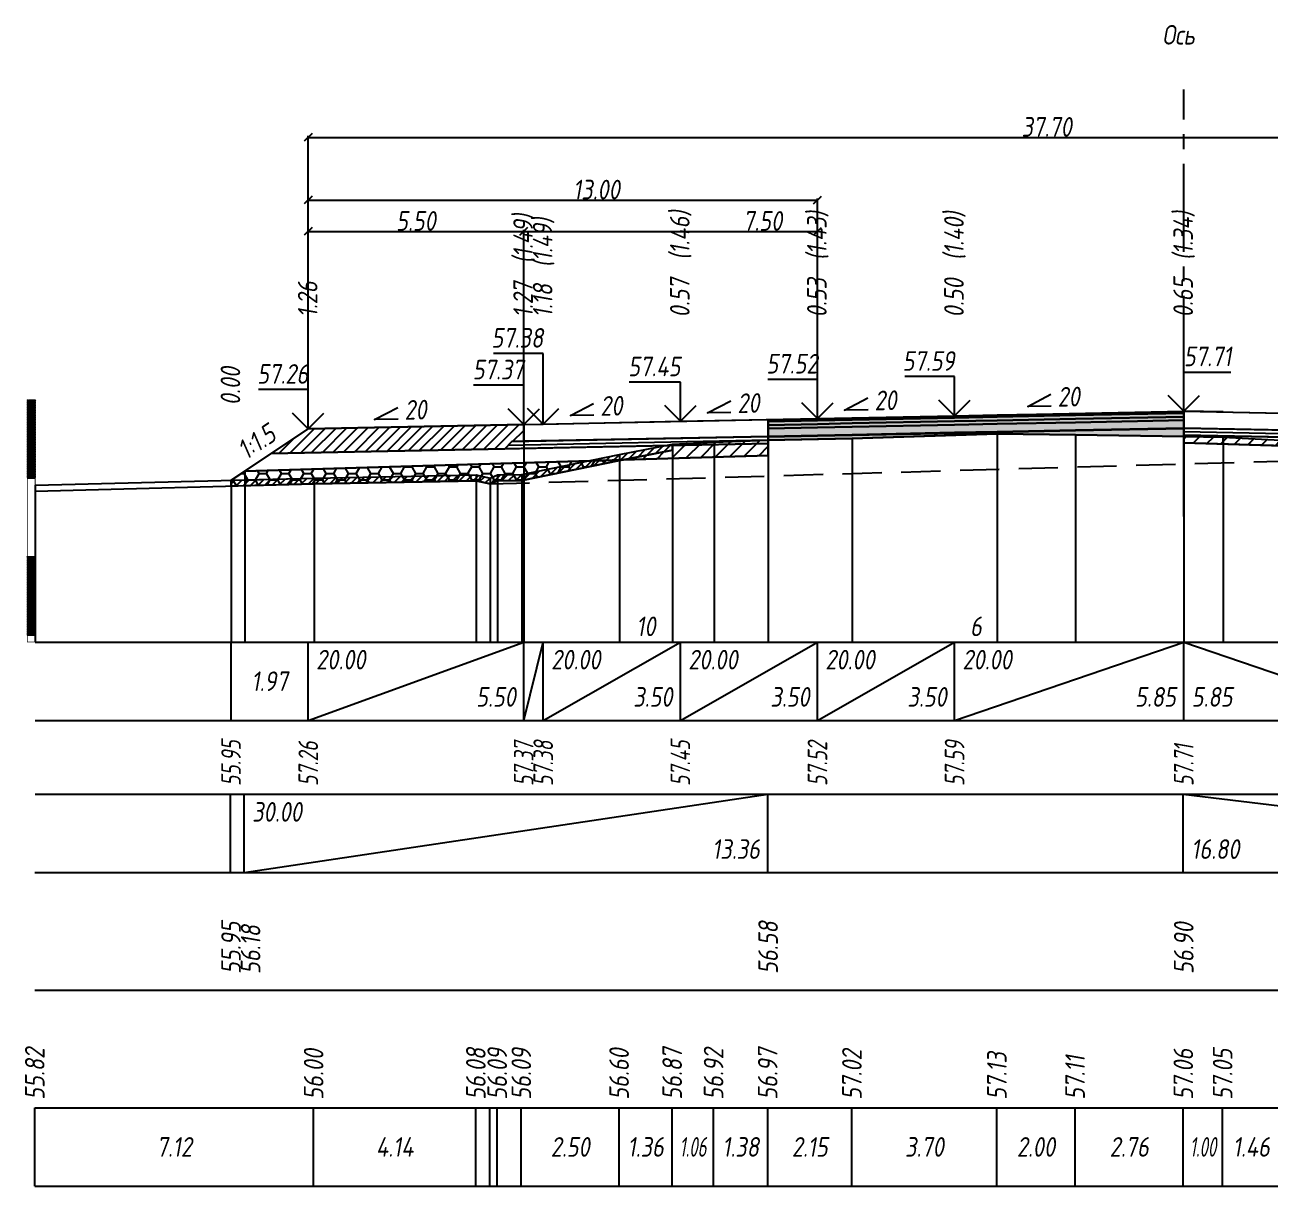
# Model space of a CAD drawing. Extents: x -717 to 1451, y -133302 to 233.
# Drawn here: x -324 to -165, y -72785.8 to -72637.7 of the extents above; entities that cross this region are included whole.
import ezdxf
from ezdxf.enums import TextEntityAlignment as Align

# ---------------------------------------------------------------- set-up
doc = ezdxf.new("R2010")
doc.units = 0
doc.linetypes.add('осевая2', pattern=[1.125, 0.75, -0.125, 0.125, -0.125])
doc.linetypes.add('штриховая', pattern=[0.75, 0.5, -0.25])
for name, color, linetype in [('Интерполированный поперечник', 2, 'Continuous'), ('Код_510', 7, 'Continuous'), ('Код_514', 1, 'Continuous'), ('Код_516', 1, 'Continuous'), ('Контур_0', 7, 'Continuous'), ('Контур_2521', 7, 'Continuous'), ('Контур_2564', 7, 'Continuous'), ('Контур_2660', 7, 'Continuous'), ('Контур_2665', 7, 'Continuous'), ('Контур_400', 7, 'Continuous'), ('Контур_508', 7, 'Continuous'), ('Контур_512', 7, 'Continuous'), ('Контур_513', 7, 'Continuous'), ('Красный поперечник', 1, 'Continuous'), ('Линейка абсолютных высот', 7, 'Continuous'), ('Объём_2501', 7, 'Continuous'), ('Объём_2564', 7, 'Continuous'), ('Объём_2650', 7, 'Continuous'), ('Объём_2660', 7, 'Continuous'), ('Объём_2661', 7, 'Continuous'), ('Объём_2665', 7, 'Continuous'), ('Объём_2666', 7, 'Continuous'), ('Объём_2753', 7, 'Continuous'), ('Ось', 1, 'осевая2'), ('Откосы', 7, 'Continuous'), ('Отметки покрытия', 7, 'Continuous'), ('Рабочие отметки', 7, 'Continuous'), ('Рабочие отметки доп.', 7, 'Continuous'), ('Слои выравнивания', 7, 'Continuous'), ('Таблица', 7, 'Continuous'), ('Уклоны проезжей части', 7, 'Continuous'), ('Черный поперечник', 3, 'Continuous')]:
    doc.layers.add(name, color=color, linetype=linetype)
for name, color, linetype, true_color in [('Контур_2540', 2, 'Continuous', 0xffff00), ('Контур_2560', 2, 'Continuous', 0xffff00), ('Контур_2561', 7, 'Continuous', 0xff8040), ('Контур_2562', 3, 'Continuous', 0x00ff00), ('Контур_2563', 7, 'Continuous', 0xff8000), ('Контур_2570', 7, 'Continuous', 0x80ff00), ('Контур_2725', 7, 'Continuous', 0x323232), ('Контур_2736', 4, 'Continuous', 0x00ffff), ('Контур_2760', 7, 'Continuous', 0x323232), ('Контур_2761', 7, 'Continuous', 0x323232), ('Контур_2762', 7, 'Continuous', 0x323232), ('Контур_2763', 7, 'Continuous', 0x323232), ('Контур_2764', 7, 'Continuous', 0x323232), ('Контур_2765', 7, 'Continuous', 0x323232), ('Контур_402', 7, 'Continuous', 0xff6464), ('Контур_703', 4, 'Continuous', 0x00ffff), ('Объём_2500', 7, 'Continuous', 0xc0c0c0), ('Объём_2520', 7, 'Continuous', 0x80ffff), ('Объём_2540', 2, 'Continuous', 0xffff00), ('Объём_2560', 2, 'Continuous', 0xffff00), ('Объём_2561', 7, 'Continuous', 0xff8040), ('Объём_2562', 3, 'Continuous', 0x00ff00), ('Объём_2563', 7, 'Continuous', 0xff8000), ('Объём_2570', 7, 'Continuous', 0x80ff00), ('Объём_2600', 7, 'Continuous', 0x808000), ('Объём_2746', 2, 'Continuous', 0xffff00)]:
    doc.layers.add(name, color=color, linetype=linetype, true_color=true_color)
doc.styles.get("Standard").update_dxf_attribs({"font": 'txt', "height": 2.5})
doc.styles.add('М', font='romand.shx', dxfattribs={"width": 0.8, "oblique": 10, "height": 2.5})
doc.dimstyles.get("Standard").update_dxf_attribs({"dimtxt": 0.18, "dimasz": 0.18, "dimexe": 0.18, "dimexo": 0.0625, "dimgap": 0.09, "dimtad": 0, "dimtih": 1, "dimtoh": 1, "dimdec": 4, "dimzin": 0, "dimdsep": 46, "dimtxsty": 'Standard', "dimcen": 0.09, "dimadec": 0, "dimazin": 0, "dimtfac": 1, "dimtdec": 4, "dimtofl": 0, "dimtmove": 0, "dimatfit": 3, "dimfxl": 1, "dimtolj": 1, "dimtzin": 0, "dimarcsym": 0})
pattern_1 = [(45.00000125, (-402.66646, -2493.181766), (-0.026516505928, 0.026516504769), []), (135.00000034, (-402.66646, -2493.181766), (-0.02651650519, -0.026516505506), [])]
pattern_2 = [(45, (-402.673, 2.5874), (-0.898025612, 0.898025612), [])]

# ---------------------------------------------------------------- blocks, each defined once
blk = doc.blocks.new('_Oblique')
at = {"color": 0, "linetype": 'ByBlock', "lineweight": -2}
blk.add_line((-0.5, -0.5), (0.5, 0.5), dxfattribs=at)
blk = doc.blocks.new('*D3023')
at = {"color": 0, "lineweight": -2, "transparency": 16777216}
for p, q in [((-287.81, -72689.2), (-287.81, -72663.84)), ((-287.81, -72664.02), (-260.31, -72664.02)), ((-260.31, -72688.65), (-260.31, -72663.84))]:
    blk.add_line(p, q, dxfattribs=at)
at = {"layer": 'Defpoints', "color": 0, "transparency": 16777216}
for p in [(-260.31, -72664.02), (-287.81, -72689.26), (-260.31, -72688.71)]:
    blk.add_point(p, dxfattribs=at)
at = {"color": 0, "lineweight": -2, "transparency": 16777216, "rotation": 180}
blk.add_blockref('_Oblique', (-287.81, -72664.02), dxfattribs=at)
at = {"color": 0, "lineweight": -2, "transparency": 16777216}
blk.add_blockref('_Oblique', (-260.31, -72664.02), dxfattribs=at)
at = {"color": 0, "transparency": 16777216, "insert": (-274.06, -72662.68), "char_height": 2.5, "width": 0.75, "attachment_point": 5, "style": 'М'}
blk.add_mtext('\\A1;5.50', dxfattribs=at)
blk = doc.blocks.new('*D3025')
at = {"color": 0, "lineweight": -2, "transparency": 16777216}
for p, q in [((-260.31, -72688.65), (-260.31, -72663.84)), ((-260.31, -72664.02), (-222.81, -72664.02)), ((-222.81, -72687.9), (-222.81, -72663.84))]:
    blk.add_line(p, q, dxfattribs=at)
at = {"layer": 'Defpoints', "color": 0, "transparency": 16777216}
for p in [(-222.81, -72664.02), (-222.81, -72687.96), (-260.31, -72688.71)]:
    blk.add_point(p, dxfattribs=at)
at = {"color": 0, "lineweight": -2, "transparency": 16777216, "rotation": 180}
blk.add_blockref('_Oblique', (-260.31, -72664.02), dxfattribs=at)
at = {"color": 0, "lineweight": -2, "transparency": 16777216}
blk.add_blockref('_Oblique', (-222.81, -72664.02), dxfattribs=at)
at = {"color": 0, "transparency": 16777216, "insert": (-229.81, -72662.68), "char_height": 2.5, "width": 0.75, "attachment_point": 5, "style": 'М'}
blk.add_mtext('\\A1;7.50', dxfattribs=at)
blk = doc.blocks.new('*D3028')
at = {"color": 0, "lineweight": -2, "transparency": 16777216}
for p, q in [((-287.81, -72689.2), (-287.81, -72659.84)), ((-222.81, -72687.9), (-222.81, -72659.84)), ((-287.81, -72660.02), (-222.81, -72660.02))]:
    blk.add_line(p, q, dxfattribs=at)
at = {"layer": 'Defpoints', "color": 0, "transparency": 16777216}
for p in [(-222.81, -72660.02), (-222.81, -72687.96), (-287.81, -72689.26)]:
    blk.add_point(p, dxfattribs=at)
at = {"color": 0, "lineweight": -2, "transparency": 16777216, "rotation": 180}
blk.add_blockref('_Oblique', (-287.81, -72660.02), dxfattribs=at)
at = {"color": 0, "lineweight": -2, "transparency": 16777216}
blk.add_blockref('_Oblique', (-222.81, -72660.02), dxfattribs=at)
at = {"color": 0, "transparency": 16777216, "insert": (-251.02, -72658.68), "char_height": 2.5, "width": 0.84, "attachment_point": 5, "style": 'М'}
blk.add_mtext('\\A1;13.00', dxfattribs=at)
blk = doc.blocks.new('*D3029')
at = {"color": 0, "lineweight": -2, "transparency": 16777216}
for p, q in [((-287.81, -72689.2), (-287.81, -72651.84)), ((-99.29, -72688.7), (-99.29, -72651.84)), ((-287.81, -72652.02), (-99.29, -72652.02))]:
    blk.add_line(p, q, dxfattribs=at)
at = {"layer": 'Defpoints', "color": 0, "transparency": 16777216}
for p in [(-99.29, -72652.02), (-287.81, -72689.26), (-99.29, -72688.76)]:
    blk.add_point(p, dxfattribs=at)
at = {"color": 0, "lineweight": -2, "transparency": 16777216, "rotation": 180}
blk.add_blockref('_Oblique', (-287.81, -72652.02), dxfattribs=at)
at = {"color": 0, "lineweight": -2, "transparency": 16777216}
blk.add_blockref('_Oblique', (-99.29, -72652.02), dxfattribs=at)
at = {"color": 0, "transparency": 16777216, "insert": (-193.55, -72650.68), "char_height": 2.5, "width": 0.93, "attachment_point": 5, "style": 'М'}
blk.add_mtext('\\A1;37.70', dxfattribs=at)

msp = doc.modelspace()

# ---------------------------------------------------------------- hatches: boundary and pattern name
at = {"layer": 'Линейка абсолютных высот'}
h = msp.add_hatch(dxfattribs=at)
h.set_pattern_fill('ANSI37', scale=0.3, style=0)
h.set_pattern_definition(pattern_1)
h.paths.add_polyline_path([(-322.666, -72695.521), (-322.666, -72685.521), (-323.666, -72685.521), (-323.666, -72695.521)])
h = msp.add_hatch(dxfattribs=at)
h.set_pattern_fill('ANSI37', scale=0.3, style=0)
h.set_pattern_definition(pattern_1)
h.paths.add_polyline_path([(-322.666, -72715.521), (-322.666, -72705.521), (-323.666, -72705.521), (-323.666, -72715.521)])
at = {"layer": 'Объём_2563'}
h = msp.add_hatch(dxfattribs=at)
h.set_pattern_fill('ANSI31', color=256, scale=0.3)
h.set_pattern_definition([(45, (-402.6729, 2.5874), (-0.673519209, 0.673519209), [])])
h.paths.add_polyline_path([(-261.807, -72690.826), (-262.725, -72691.745), (-292.523, -72692.341), (-287.807, -72689.196), (-260.307, -72688.646), (-260.307, -72690.796)])
at = {"layer": 'Объём_2570'}
h = msp.add_hatch(dxfattribs=at)
h.set_pattern_fill('ANSI31', color=256, scale=0.2)
h.set_pattern_definition([(45, (-402.67294, 2.58745), (-0.449012806, 0.449012806), [])])
h.paths.add_polyline_path([(-241.296, -72691.912), (-248.075, -72693.247), (-260.559, -72695.8), (-263.634, -72695.843), (-264.581, -72696.245), (-266.364, -72695.851), (-287.069, -72696.247), (-297.666, -72696.52), (-297.666, -72695.77), (-287.069, -72695.497), (-266.364, -72695.101), (-264.581, -72695.495), (-263.634, -72695.093), (-260.559, -72695.05), (-248.075, -72692.497), (-241.296, -72691.162)])
at = {"layer": 'Объём_2600'}
h = msp.add_hatch(dxfattribs=at)
h.set_pattern_fill('ANSI31', color=6, scale=0.4)
h.set_pattern_definition(pattern_2)
h.paths.add_polyline_path([(-236.012, -72690.897), (-229.106, -72690.67), (-229.106, -72692.603), (-247.625, -72693.158), (-241.296, -72691.912), (-241.296, -72691.162)])
h = msp.add_hatch(dxfattribs=at)
h.set_pattern_fill('ANSI31', color=6, scale=0.4)
h.set_pattern_definition(pattern_2)
h.paths.add_polyline_path([(-153.151, -72691.698), (-176.05, -72691.011), (-176.05, -72690.204), (-171.031, -72690.285), (-163.71, -72690.672), (-153.151, -72691.534)])
h = msp.add_hatch(dxfattribs=at)
h.set_pattern_fill('HONEY', color=5, scale=0.3)
h.set_pattern_definition([(0, (-402.6729, 2.58745), (1.42875, 0.8248891935), [0.9525, -1.905]), (120, (-402.6729, 2.58745), (-1.428749997, 0.824889199), [0.9525, -1.905]), (60, (-402.6729, 2.58745), (3e-09, 1.649778392), [-1.905, 0.9525])])
h.paths.add_polyline_path([(-263.634, -72695.843), (-264.581, -72696.245), (-266.364, -72695.851), (-287.069, -72696.247), (-297.666, -72696.52), (-297.666, -72695.77), (-295.923, -72694.607), (-247.625, -72693.158), (-260.559, -72695.8)])
at = {"layer": 'Слои выравнивания'}
for color, points in [(2, [(-229.106, -72688.022), (-222.807, -72687.896), (-218.356, -72687.807), (-205.307, -72687.546), (-199.848, -72687.437), (-189.868, -72687.238), (-176.05, -72686.961), (-176.05, -72687.211), (-189.868, -72687.488), (-199.848, -72687.687), (-205.307, -72687.796), (-218.356, -72688.057), (-222.807, -72688.146), (-229.106, -72688.272)]), (3, [(-229.106, -72688.272), (-222.807, -72688.146), (-218.356, -72688.057), (-205.307, -72687.796), (-199.848, -72687.687), (-189.868, -72687.488), (-176.05, -72687.211), (-176.05, -72687.661), (-189.868, -72687.938), (-199.848, -72688.137), (-205.307, -72688.246), (-218.356, -72688.507), (-222.807, -72688.596), (-229.106, -72688.722)]), (4, [(-229.106, -72688.722), (-222.807, -72688.596), (-218.356, -72688.507), (-205.307, -72688.246), (-199.848, -72688.137), (-189.868, -72687.938), (-176.05, -72687.661), (-176.05, -72688.111), (-189.868, -72688.388), (-199.848, -72688.587), (-205.307, -72688.696), (-218.356, -72688.957), (-222.807, -72689.046), (-229.106, -72689.172)]), (5, [(-229.106, -72689.172), (-222.807, -72689.046), (-218.356, -72688.957), (-205.307, -72688.696), (-199.848, -72688.587), (-189.868, -72688.388), (-176.05, -72688.111), (-176.05, -72689.111), (-189.868, -72689.388), (-199.848, -72689.587), (-205.307, -72689.696), (-218.356, -72689.957), (-222.807, -72690.046), (-229.106, -72690.172)]), (7, [(-229.106, -72690.172), (-222.807, -72690.046), (-218.356, -72689.957), (-205.307, -72689.696), (-199.848, -72689.587), (-189.868, -72689.388), (-176.05, -72689.111), (-176.05, -72689.161), (-189.868, -72689.438), (-199.848, -72689.637), (-205.307, -72689.746), (-218.356, -72690.007), (-222.807, -72690.096), (-229.106, -72690.222)]), (6, [(-229.106, -72690.222), (-222.807, -72690.096), (-218.356, -72690.007), (-205.307, -72689.746), (-199.848, -72689.637), (-189.868, -72689.438), (-176.05, -72689.161), (-176.05, -72690.204), (-189.868, -72689.979), (-199.848, -72689.864), (-205.307, -72690.03), (-218.356, -72690.425), (-222.807, -72690.526), (-229.106, -72690.67)])]:
    msp.add_hatch(color=color, dxfattribs=at).paths.add_polyline_path(points)

# ---------------------------------------------------------------- linework, layer by layer
at = {"layer": 'Интерполированный поперечник', "linetype": 'штриховая', "ltscale": 10, "flags": 128}
msp.add_lwpolyline([(-264.581, -72696.245), (-149.431, -72692.905)], dxfattribs=at)
at = {"layer": 'Код_510'}
for p, q in [((-322.721, -72785.834), (-322.721, -72775.834)), ((-287.123, -72785.834), (-287.123, -72775.834)), ((-266.419, -72785.834), (-266.419, -72775.834)), ((-264.635, -72785.834), (-264.635, -72775.834)), ((-263.688, -72785.834), (-263.688, -72775.834)), ((-260.613, -72785.834), (-260.613, -72775.834)), ((-248.129, -72785.834), (-248.129, -72775.834)), ((-241.35, -72785.834), (-241.35, -72775.834)), ((-236.066, -72785.834), (-236.066, -72775.834)), ((-229.16, -72785.834), (-229.16, -72775.834)), ((-218.41, -72785.834), (-218.41, -72775.834)), ((-199.903, -72785.834), (-199.903, -72775.834)), ((-189.923, -72785.834), (-189.923, -72775.834)), ((-176.104, -72785.834), (-176.104, -72775.834)), ((-171.085, -72785.834), (-171.085, -72775.834))]:
    msp.add_line(p, q, dxfattribs=at)
at = {"layer": 'Код_514'}
for p, q in [((-297.666, -72726.413), (-297.666, -72716.413)), ((-287.807, -72726.413), (-287.807, -72716.413)), ((-287.807, -72726.413), (-260.307, -72716.413)), ((-260.307, -72726.413), (-260.307, -72716.413)), ((-260.307, -72726.413), (-257.807, -72716.413)), ((-257.807, -72726.413), (-257.807, -72716.413)), ((-257.807, -72726.413), (-240.307, -72716.413)), ((-240.307, -72726.413), (-240.307, -72716.413)), ((-240.307, -72726.413), (-222.807, -72716.413)), ((-222.807, -72726.413), (-222.807, -72716.413)), ((-222.807, -72726.413), (-205.307, -72716.413)), ((-205.307, -72726.413), (-205.307, -72716.413)), ((-205.307, -72726.413), (-176.05, -72716.413)), ((-176.05, -72726.413), (-176.05, -72716.413)), ((-176.05, -72716.413), (-146.793, -72726.413))]:
    msp.add_line(p, q, dxfattribs=at)
at = {"layer": 'Код_516'}
for p, q in [((-297.721, -72745.834), (-297.721, -72735.834)), ((-295.978, -72745.834), (-295.978, -72735.834)), ((-295.978, -72745.834), (-229.16, -72735.834)), ((-229.16, -72745.834), (-229.16, -72735.834)), ((-176.104, -72745.834), (-176.104, -72735.834)), ((-176.104, -72735.834), (-92.095, -72745.834))]:
    msp.add_line(p, q, dxfattribs=at)
at = {"layer": 'Контур_0', "color": 18, "true_color": 0x000000, "flags": 128}
for points in [[(-260.307, -72688.646), (-229.106, -72688.022), (-229.106, -72690.172), (-260.307, -72690.796), (-260.307, -72688.646), (-260.307, -72688.646)], [(-146.793, -72687.546), (-109.293, -72688.296), (-109.293, -72690.446), (-176.05, -72689.111), (-176.05, -72686.961), (-146.793, -72687.546), (-146.793, -72687.546)], [(-146.793, -72689.696), (-107.793, -72690.476), (-106.875, -72691.395), (-176.05, -72690.011), (-176.05, -72689.111), (-146.793, -72689.696), (-146.793, -72689.696)], [(-292.523, -72692.341), (-262.725, -72691.745), (-261.807, -72690.826), (-260.307, -72690.796)], [(-261.807, -72690.826), (-229.106, -72690.172), (-229.106, -72691.072), (-262.725, -72691.745), (-261.807, -72690.826), (-261.807, -72690.826)]]:
    msp.add_lwpolyline(points, dxfattribs=at)
at = {"layer": 'Контур_2521', "color": 18, "true_color": 0x000000, "flags": 128}
for points in [[(-176.05, -72689.561), (-107.334, -72690.936)], [(-262.266, -72691.286), (-229.106, -72690.622)]]:
    msp.add_lwpolyline(points, dxfattribs=at)
at = {"layer": 'Контур_2540', "flags": 128}
for points in [[(-92.04, -72693.532), (-176.05, -72691.011), (-176.05, -72690.011), (-94.886, -72691.635), (-92.04, -72693.532), (-92.04, -72693.532)], [(-229.106, -72692.603), (-295.923, -72694.607), (-292.523, -72692.341), (-229.106, -72691.072), (-229.106, -72692.603), (-229.106, -72692.603)]]:
    msp.add_lwpolyline(points, dxfattribs=at)
at = {"layer": 'Контур_2560', "flags": 128}
msp.add_lwpolyline([(-287.807, -72689.196), (-287.807, -72689.196), (-287.807, -72689.196), (-260.307, -72688.646)], dxfattribs=at)
at = {"layer": 'Контур_2561', "flags": 128}
msp.add_lwpolyline([(-260.307, -72688.646), (-260.307, -72688.646), (-287.807, -72689.196), (-287.807, -72689.196), (-260.307, -72688.646)], dxfattribs=at)
at = {"layer": 'Контур_2562', "flags": 128}
msp.add_lwpolyline([(-287.807, -72689.196), (-287.807, -72689.196), (-287.807, -72689.196), (-287.807, -72689.196), (-287.807, -72689.196)], dxfattribs=at)
at = {"layer": 'Контур_2563', "flags": 128}
msp.add_lwpolyline([(-261.807, -72690.826), (-262.725, -72691.745), (-292.523, -72692.341), (-287.807, -72689.196), (-260.307, -72688.646), (-260.307, -72690.796), (-261.807, -72690.826), (-261.807, -72690.826)], dxfattribs=at)
at = {"layer": 'Контур_2564', "flags": 128}
msp.add_lwpolyline([(-287.807, -72689.196), (-260.307, -72688.646)], dxfattribs=at)
at = {"layer": 'Контур_2570', "flags": 128}
msp.add_lwpolyline([(-322.666, -72697.163), (-287.069, -72696.247), (-266.364, -72695.851), (-264.581, -72696.245), (-263.634, -72695.843), (-260.559, -72695.8), (-260.559, -72695.8), (-248.075, -72693.247), (-241.296, -72691.912), (-241.296, -72691.162), (-236.012, -72690.897), (-229.106, -72690.67), (-218.356, -72690.425), (-199.848, -72689.864), (-189.868, -72689.979), (-176.05, -72690.204), (-171.031, -72690.285), (-163.71, -72690.672)], dxfattribs=at)
at = {"layer": 'Контур_2660', "flags": 128}
for points in [[(-176.05, -72691.011), (-92.04, -72693.532)], [(-295.923, -72694.607), (-229.106, -72692.603)]]:
    msp.add_lwpolyline(points, dxfattribs=at)
at = {"layer": 'Контур_2665', "flags": 128}
msp.add_lwpolyline([(-287.807, -72689.196), (-287.807, -72689.196)], dxfattribs=at)
at = {"layer": 'Контур_2725', "flags": 128}
msp.add_lwpolyline([(-229.106, -72690.67), (-222.807, -72690.526), (-218.356, -72690.425), (-205.307, -72690.03), (-199.848, -72689.864), (-189.868, -72689.979), (-176.05, -72690.204)], dxfattribs=at)
at = {"layer": 'Контур_2736', "flags": 128}
msp.add_lwpolyline([(-287.807, -72689.196), (-297.666, -72695.77)], dxfattribs=at)
at = {"layer": 'Контур_2760', "flags": 128}
msp.add_lwpolyline([(-229.106, -72688.022), (-222.807, -72687.896), (-218.356, -72687.807), (-205.307, -72687.546), (-199.848, -72687.437), (-189.868, -72687.238), (-176.05, -72686.961)], dxfattribs=at)
at = {"layer": 'Контур_2761', "flags": 128}
msp.add_lwpolyline([(-229.106, -72688.272), (-222.807, -72688.146), (-218.356, -72688.057), (-205.307, -72687.796), (-199.848, -72687.687), (-189.868, -72687.488), (-176.05, -72687.211)], dxfattribs=at)
at = {"layer": 'Контур_2762', "flags": 128}
msp.add_lwpolyline([(-229.106, -72688.722), (-222.807, -72688.596), (-218.356, -72688.507), (-205.307, -72688.246), (-199.848, -72688.137), (-189.868, -72687.938), (-176.05, -72687.661)], dxfattribs=at)
at = {"layer": 'Контур_2763', "flags": 128}
msp.add_lwpolyline([(-229.106, -72689.172), (-222.807, -72689.046), (-218.356, -72688.957), (-205.307, -72688.696), (-199.848, -72688.587), (-189.868, -72688.388), (-176.05, -72688.111)], dxfattribs=at)
at = {"layer": 'Контур_2764', "flags": 128}
msp.add_lwpolyline([(-229.106, -72690.172), (-222.807, -72690.046), (-218.356, -72689.957), (-205.307, -72689.696), (-199.848, -72689.587), (-189.868, -72689.388), (-176.05, -72689.111)], dxfattribs=at)
at = {"layer": 'Контур_2765', "flags": 128}
msp.add_lwpolyline([(-229.106, -72690.222), (-222.807, -72690.096), (-218.356, -72690.007), (-205.307, -72689.746), (-199.848, -72689.637), (-189.868, -72689.438), (-176.05, -72689.161)], dxfattribs=at)
at = {"layer": 'Контур_400', "flags": 128}
for points in [[(-260.307, -72688.646), (-257.807, -72688.596), (-240.307, -72688.246), (-222.807, -72687.896), (-222.807, -72687.896), (-222.807, -72687.896), (-222.807, -72687.896), (-205.307, -72687.546), (-176.05, -72686.961)], [(-176.05, -72686.961), (-146.793, -72687.546), (-129.293, -72687.896), (-129.293, -72687.896), (-129.293, -72687.896), (-129.293, -72687.896), (-111.793, -72688.246), (-111.793, -72688.246), (-109.293, -72688.296)]]:
    msp.add_lwpolyline(points, dxfattribs=at)
at = {"layer": 'Контур_402', "flags": 128}
msp.add_lwpolyline([(-295.923, -72694.607), (-229.106, -72692.603), (-229.106, -72690.67), (-218.356, -72690.425), (-199.848, -72689.864), (-189.868, -72689.979), (-176.05, -72690.204), (-176.05, -72691.011), (-92.04, -72693.532)], dxfattribs=at)
at = {"layer": 'Контур_508', "flags": 128}
msp.add_lwpolyline([(-297.666, -72695.77), (-295.923, -72694.607), (-229.106, -72692.603), (-229.106, -72690.67), (-218.356, -72690.425), (-199.848, -72689.864), (-189.868, -72689.979), (-176.05, -72690.204), (-176.05, -72691.011), (-92.04, -72693.532), (-92.04, -72692.938), (-90.931, -72692.938), (-87.308, -72690.522)], dxfattribs=at)
at = {"layer": 'Контур_512', "flags": 128}
for points in [[(-176.05, -72691.011), (-92.04, -72693.532), (-92.04, -72692.938), (-90.931, -72692.938), (-87.308, -72690.522)], [(-297.666, -72695.77), (-295.923, -72694.607), (-229.106, -72692.603)]]:
    msp.add_lwpolyline(points, dxfattribs=at)
at = {"layer": 'Контур_513', "flags": 128}
msp.add_lwpolyline([(-297.666, -72695.77), (-295.923, -72694.607), (-229.106, -72692.603), (-229.106, -72690.67), (-218.356, -72690.425), (-199.848, -72689.864), (-189.868, -72689.979), (-176.05, -72690.204), (-176.05, -72691.011), (-92.04, -72693.532), (-92.04, -72692.938), (-90.931, -72692.938), (-87.308, -72690.522)], dxfattribs=at)
at = {"layer": 'Контур_703', "flags": 128}
msp.add_lwpolyline([(-287.807, -72689.196), (-297.666, -72695.77)], dxfattribs=at)
at = {"layer": 'Красный поперечник'}
for p, q in [((-257.807, -72688.596), (-240.307, -72688.246)), ((-240.307, -72688.246), (-222.807, -72687.896)), ((-222.807, -72687.896), (-205.307, -72687.546)), ((-205.307, -72687.546), (-176.05, -72686.961)), ((-176.05, -72686.961), (-146.793, -72687.546)), ((-297.666, -72695.77), (-287.807, -72689.196)), ((-287.807, -72689.196), (-260.307, -72688.646)), ((-260.307, -72688.646), (-257.807, -72688.596)), ((-176.05, -72691.011), (-176.05, -72716.413)), ((-229.106, -72692.603), (-229.106, -72716.413)), ((-295.923, -72694.607), (-295.923, -72716.413)), ((-297.666, -72695.77), (-297.666, -72716.413))]:
    msp.add_line(p, q, dxfattribs=at)
at = {"layer": 'Линейка абсолютных высот', "color": 7, "const_width": 0.1, "flags": 128}
for points in [[(-322.666, -72695.521), (-322.666, -72685.521), (-323.666, -72685.521), (-323.666, -72695.521), (-322.666, -72695.521)], [(-322.666, -72705.521), (-322.666, -72695.521), (-323.666, -72695.521), (-323.666, -72705.521), (-322.666, -72705.521)], [(-322.666, -72715.521), (-322.666, -72705.521), (-323.666, -72705.521), (-323.666, -72715.521), (-322.666, -72715.521)], [(-322.666, -72716.413), (-322.666, -72715.521), (-323.666, -72715.521), (-323.666, -72716.413), (-322.666, -72716.413)]]:
    msp.add_lwpolyline(points, dxfattribs=at)
at = {"layer": 'Объём_2500', "color": 18, "true_color": 0x000000, "flags": 128}
for points in [[(-260.307, -72688.646), (-229.106, -72688.022), (-229.106, -72690.172), (-260.307, -72690.796), (-260.307, -72688.646), (-260.307, -72688.646)], [(-260.307, -72688.646), (-229.106, -72688.022), (-229.106, -72690.172), (-260.307, -72690.796), (-260.307, -72688.646), (-260.307, -72688.646)], [(-146.793, -72687.546), (-109.293, -72688.296), (-109.293, -72690.446), (-176.05, -72689.111), (-176.05, -72686.961), (-146.793, -72687.546), (-146.793, -72687.546)]]:
    msp.add_lwpolyline(points, dxfattribs=at)
at = {"layer": 'Объём_2501', "flags": 128}
for points in [[(-260.307, -72688.646), (-257.807, -72688.596), (-240.307, -72688.246), (-222.807, -72687.896), (-222.807, -72687.896), (-222.807, -72687.896), (-222.807, -72687.896), (-205.307, -72687.546), (-176.05, -72686.961)], [(-260.307, -72688.646), (-257.807, -72688.596), (-240.307, -72688.246), (-222.807, -72687.896)], [(-176.05, -72686.961), (-146.793, -72687.546), (-129.293, -72687.896), (-129.293, -72687.896), (-129.293, -72687.896), (-129.293, -72687.896), (-111.793, -72688.246), (-111.793, -72688.246), (-109.293, -72688.296)]]:
    msp.add_lwpolyline(points, dxfattribs=at)
at = {"layer": 'Объём_2520', "color": 250, "flags": 128}
for points in [[(-146.793, -72689.696), (-107.793, -72690.476), (-106.875, -72691.395), (-176.05, -72690.011), (-176.05, -72689.111), (-146.793, -72689.696), (-146.793, -72689.696)], [(-261.807, -72690.826), (-229.106, -72690.172), (-229.106, -72691.072), (-262.725, -72691.745), (-261.807, -72690.826), (-261.807, -72690.826)], [(-261.807, -72690.826), (-229.106, -72690.172), (-229.106, -72691.072), (-262.725, -72691.745), (-261.807, -72690.826), (-261.807, -72690.826)]]:
    msp.add_lwpolyline(points, dxfattribs=at)
at = {"layer": 'Объём_2540', "flags": 128}
for points in [[(-92.04, -72693.532), (-176.05, -72691.011), (-176.05, -72690.011), (-94.886, -72691.635), (-92.04, -72693.532), (-92.04, -72693.532)], [(-229.106, -72692.603), (-295.923, -72694.607), (-292.523, -72692.341), (-229.106, -72691.072), (-229.106, -72692.603), (-229.106, -72692.603)], [(-229.106, -72692.603), (-295.923, -72694.607), (-292.523, -72692.341), (-229.106, -72691.072), (-229.106, -72692.603), (-229.106, -72692.603)]]:
    msp.add_lwpolyline(points, dxfattribs=at)
at = {"layer": 'Объём_2560', "flags": 128}
msp.add_lwpolyline([(-287.807, -72689.196), (-287.807, -72689.196), (-287.807, -72689.196), (-260.307, -72688.646)], dxfattribs=at)
msp.add_lwpolyline([(-287.807, -72689.196), (-287.807, -72689.196), (-287.807, -72689.196), (-260.307, -72688.646)], dxfattribs=at)
at = {"layer": 'Объём_2561', "flags": 128}
msp.add_lwpolyline([(-260.307, -72688.646), (-260.307, -72688.646), (-287.807, -72689.196), (-287.807, -72689.196), (-260.307, -72688.646)], dxfattribs=at)
msp.add_lwpolyline([(-260.307, -72688.646), (-260.307, -72688.646), (-287.807, -72689.196), (-287.807, -72689.196), (-260.307, -72688.646)], dxfattribs=at)
at = {"layer": 'Объём_2562', "flags": 128}
msp.add_lwpolyline([(-287.807, -72689.196), (-287.807, -72689.196), (-287.807, -72689.196), (-287.807, -72689.196), (-287.807, -72689.196)], dxfattribs=at)
msp.add_lwpolyline([(-287.807, -72689.196), (-287.807, -72689.196), (-287.807, -72689.196), (-287.807, -72689.196), (-287.807, -72689.196)], dxfattribs=at)
at = {"layer": 'Объём_2563', "color": 250, "flags": 128}
msp.add_lwpolyline([(-261.807, -72690.826), (-262.725, -72691.745), (-292.523, -72692.341), (-287.807, -72689.196), (-260.307, -72688.646), (-260.307, -72690.796), (-261.807, -72690.826), (-261.807, -72690.826)], dxfattribs=at)
msp.add_lwpolyline([(-261.807, -72690.826), (-262.725, -72691.745), (-292.523, -72692.341), (-287.807, -72689.196), (-260.307, -72688.646), (-260.307, -72690.796), (-261.807, -72690.826), (-261.807, -72690.826)], dxfattribs=at)
at = {"layer": 'Объём_2564', "flags": 128}
msp.add_lwpolyline([(-287.807, -72689.196), (-260.307, -72688.646)], dxfattribs=at)
msp.add_lwpolyline([(-287.807, -72689.196), (-260.307, -72688.646)], dxfattribs=at)
at = {"layer": 'Объём_2570', "flags": 128}
msp.add_lwpolyline([(-241.296, -72691.912), (-248.075, -72693.247), (-260.559, -72695.8), (-263.634, -72695.843), (-264.581, -72696.245), (-266.364, -72695.851), (-287.069, -72696.247), (-297.666, -72696.52), (-297.666, -72695.77), (-287.069, -72695.497), (-266.364, -72695.101), (-264.581, -72695.495), (-263.634, -72695.093), (-260.559, -72695.05), (-248.075, -72692.497), (-241.296, -72691.162), (-241.296, -72691.912), (-241.296, -72691.912)], dxfattribs=at)
msp.add_lwpolyline([(-241.296, -72691.912), (-248.075, -72693.247), (-260.559, -72695.8), (-263.634, -72695.843), (-264.581, -72696.245), (-266.364, -72695.851), (-287.069, -72696.247), (-297.666, -72696.52), (-297.666, -72695.77), (-287.069, -72695.497), (-266.364, -72695.101), (-264.581, -72695.495), (-263.634, -72695.093), (-260.559, -72695.05), (-248.075, -72692.497), (-241.296, -72691.162), (-241.296, -72691.912), (-241.296, -72691.912)], dxfattribs=at)
at = {"layer": 'Объём_2600', "color": 5, "flags": 128}
msp.add_lwpolyline([(-263.634, -72695.843), (-264.581, -72696.245), (-266.364, -72695.851), (-287.069, -72696.247), (-297.666, -72696.52), (-297.666, -72695.77), (-295.923, -72694.607), (-247.625, -72693.158), (-260.559, -72695.8), (-263.634, -72695.843), (-263.634, -72695.843)], dxfattribs=at)
msp.add_lwpolyline([(-263.634, -72695.843), (-264.581, -72696.245), (-266.364, -72695.851), (-287.069, -72696.247), (-297.666, -72696.52), (-297.666, -72695.77), (-295.923, -72694.607), (-247.625, -72693.158), (-260.559, -72695.8), (-263.634, -72695.843), (-263.634, -72695.843)], dxfattribs=at)
at = {"layer": 'Объём_2650', "color": 6, "flags": 128}
for points in [[(-236.012, -72690.897), (-229.106, -72690.67), (-229.106, -72692.603), (-247.625, -72693.158), (-241.296, -72691.912), (-241.296, -72691.162), (-236.012, -72690.897), (-236.012, -72690.897)], [(-236.012, -72690.897), (-229.106, -72690.67), (-229.106, -72692.603), (-247.625, -72693.158), (-241.296, -72691.912), (-241.296, -72691.162), (-236.012, -72690.897), (-236.012, -72690.897)], [(-153.151, -72691.698), (-176.05, -72691.011), (-176.05, -72690.204), (-171.031, -72690.285), (-163.71, -72690.672), (-153.151, -72691.534), (-153.151, -72691.698), (-153.151, -72691.698)]]:
    msp.add_lwpolyline(points, dxfattribs=at)
at = {"layer": 'Объём_2660', "flags": 128}
for points in [[(-176.05, -72691.011), (-92.04, -72693.532)], [(-295.923, -72694.607), (-229.106, -72692.603)], [(-295.923, -72694.607), (-229.106, -72692.603)]]:
    msp.add_lwpolyline(points, dxfattribs=at)
at = {"layer": 'Объём_2661', "flags": 128}
msp.add_lwpolyline([(-287.807, -72689.196), (-297.666, -72695.77)], dxfattribs=at)
msp.add_lwpolyline([(-287.807, -72689.196), (-297.666, -72695.77)], dxfattribs=at)
at = {"layer": 'Объём_2665', "flags": 128}
msp.add_lwpolyline([(-287.807, -72689.196), (-287.807, -72689.196)], dxfattribs=at)
msp.add_lwpolyline([(-287.807, -72689.196), (-287.807, -72689.196)], dxfattribs=at)
at = {"layer": 'Объём_2666', "flags": 128}
msp.add_lwpolyline([(-287.807, -72689.196), (-297.666, -72695.77)], dxfattribs=at)
msp.add_lwpolyline([(-287.807, -72689.196), (-297.666, -72695.77)], dxfattribs=at)
at = {"layer": 'Объём_2746', "flags": 128}
for points in [[(-229.106, -72692.603), (-247.625, -72693.158), (-241.296, -72691.912), (-241.296, -72691.162), (-236.012, -72690.897), (-229.106, -72690.67), (-229.106, -72692.603), (-229.106, -72692.603)], [(-229.106, -72692.603), (-247.625, -72693.158), (-241.296, -72691.912), (-241.296, -72691.162), (-236.012, -72690.897), (-229.106, -72690.67), (-229.106, -72692.603), (-229.106, -72692.603)], [(-163.71, -72690.672), (-153.151, -72691.534), (-153.151, -72691.698), (-171.031, -72691.162), (-171.031, -72690.285), (-163.71, -72690.672), (-163.71, -72690.672)]]:
    msp.add_lwpolyline(points, dxfattribs=at)
at = {"layer": 'Объём_2753', "flags": 128}
for points in [[(-229.106, -72688.022), (-229.106, -72688.022)], [(-229.106, -72688.022), (-229.106, -72688.022)], [(-171.031, -72687.062), (-176.05, -72686.961)]]:
    msp.add_lwpolyline(points, dxfattribs=at)
at = {"layer": 'Ось', "ltscale": 15}
msp.add_line((-176.05, -72700.383), (-176.05, -72645.932), dxfattribs=at)
at = {"layer": 'Отметки покрытия', "color": 1}
for p, q in [((-257.807, -72679.596), (-264.157, -72679.596)), ((-257.807, -72688.596), (-257.807, -72679.596)), ((-176.05, -72686.961), (-176.05, -72681.961)), ((-176.05, -72681.961), (-170.05, -72681.961)), ((-260.307, -72683.646), (-266.707, -72683.646)), ((-260.307, -72688.646), (-260.307, -72683.646)), ((-240.307, -72683.246), (-246.857, -72683.246)), ((-240.307, -72688.246), (-240.307, -72683.246)), ((-222.807, -72682.896), (-229.157, -72682.896)), ((-222.807, -72687.896), (-222.807, -72682.896)), ((-205.307, -72682.546), (-211.657, -72682.546)), ((-205.307, -72687.546), (-205.307, -72682.546)), ((-287.807, -72684.196), (-294.157, -72684.196)), ((-287.807, -72689.196), (-287.807, -72684.196)), ((-176.05, -72686.961), (-178.05, -72684.961)), ((-176.05, -72686.961), (-174.05, -72684.961)), ((-260.307, -72688.646), (-262.307, -72686.646)), ((-260.307, -72688.646), (-258.307, -72686.646)), ((-257.807, -72688.596), (-259.807, -72686.596)), ((-257.807, -72688.596), (-255.807, -72686.596)), ((-240.307, -72688.246), (-242.307, -72686.246)), ((-240.307, -72688.246), (-238.307, -72686.246)), ((-222.807, -72687.896), (-224.807, -72685.896)), ((-222.807, -72687.896), (-220.807, -72685.896)), ((-205.307, -72687.546), (-207.307, -72685.546)), ((-205.307, -72687.546), (-203.307, -72685.546)), ((-287.807, -72689.196), (-289.807, -72687.196)), ((-287.807, -72689.196), (-285.807, -72687.196))]:
    msp.add_line(p, q, dxfattribs=at)
at = {"layer": 'Слои выравнивания'}
for p, q in [((-229.106, -72688.022), (-229.106, -72716.413)), ((-176.05, -72686.961), (-176.05, -72716.413)), ((-260.307, -72688.646), (-260.307, -72716.413))]:
    msp.add_line(p, q, dxfattribs=at)
at = {"layer": 'Слои выравнивания', "color": 2, "flags": 128}
msp.add_lwpolyline([(-229.106, -72688.022), (-222.807, -72687.896), (-218.356, -72687.807), (-205.307, -72687.546), (-199.848, -72687.437), (-189.868, -72687.238), (-176.05, -72686.961), (-176.05, -72687.211), (-189.868, -72687.488), (-199.848, -72687.687), (-205.307, -72687.796), (-218.356, -72688.057), (-222.807, -72688.146), (-229.106, -72688.272)], close=True, dxfattribs=at)
at = {"layer": 'Слои выравнивания', "color": 3, "flags": 128}
msp.add_lwpolyline([(-229.106, -72688.272), (-222.807, -72688.146), (-218.356, -72688.057), (-205.307, -72687.796), (-199.848, -72687.687), (-189.868, -72687.488), (-176.05, -72687.211), (-176.05, -72687.661), (-189.868, -72687.938), (-199.848, -72688.137), (-205.307, -72688.246), (-218.356, -72688.507), (-222.807, -72688.596), (-229.106, -72688.722)], close=True, dxfattribs=at)
at = {"layer": 'Слои выравнивания', "color": 4, "flags": 128}
msp.add_lwpolyline([(-229.106, -72688.722), (-222.807, -72688.596), (-218.356, -72688.507), (-205.307, -72688.246), (-199.848, -72688.137), (-189.868, -72687.938), (-176.05, -72687.661), (-176.05, -72688.111), (-189.868, -72688.388), (-199.848, -72688.587), (-205.307, -72688.696), (-218.356, -72688.957), (-222.807, -72689.046), (-229.106, -72689.172)], close=True, dxfattribs=at)
at = {"layer": 'Слои выравнивания', "color": 5, "flags": 128}
msp.add_lwpolyline([(-229.106, -72689.172), (-222.807, -72689.046), (-218.356, -72688.957), (-205.307, -72688.696), (-199.848, -72688.587), (-189.868, -72688.388), (-176.05, -72688.111), (-176.05, -72689.111), (-189.868, -72689.388), (-199.848, -72689.587), (-205.307, -72689.696), (-218.356, -72689.957), (-222.807, -72690.046), (-229.106, -72690.172)], close=True, dxfattribs=at)
at = {"layer": 'Слои выравнивания', "color": 7, "flags": 128}
msp.add_lwpolyline([(-229.106, -72690.172), (-222.807, -72690.046), (-218.356, -72689.957), (-205.307, -72689.696), (-199.848, -72689.587), (-189.868, -72689.388), (-176.05, -72689.111), (-176.05, -72689.161), (-189.868, -72689.438), (-199.848, -72689.637), (-205.307, -72689.746), (-218.356, -72690.007), (-222.807, -72690.096), (-229.106, -72690.222)], close=True, dxfattribs=at)
at = {"layer": 'Слои выравнивания', "color": 6, "flags": 128}
msp.add_lwpolyline([(-229.106, -72690.222), (-222.807, -72690.096), (-218.356, -72690.007), (-205.307, -72689.746), (-199.848, -72689.637), (-189.868, -72689.438), (-176.05, -72689.161), (-176.05, -72690.204), (-189.868, -72689.979), (-199.848, -72689.864), (-205.307, -72690.03), (-218.356, -72690.425), (-222.807, -72690.526), (-229.106, -72690.67)], close=True, dxfattribs=at)
at = {"layer": 'Таблица'}
for p, q in [((-322.666, -72716.413), (-62.308, -72716.413)), ((-322.666, -72726.413), (-62.308, -72726.413)), ((-322.666, -72735.834), (-62.308, -72735.834)), ((-322.721, -72745.834), (-62.362, -72745.834)), ((-322.721, -72760.834), (-62.362, -72760.834)), ((-322.721, -72775.834), (-62.362, -72775.834)), ((-322.721, -72785.834), (-62.362, -72785.834))]:
    msp.add_line(p, q, dxfattribs=at)
at = {"layer": 'Уклоны проезжей части', "color": 1, "flags": 128}
for points in [[(-216.348, -72686.769), (-219.348, -72686.829), (-216.378, -72685.269)], [(-192.97, -72686.301), (-195.969, -72686.361), (-193, -72684.801)], [(-276.348, -72687.969), (-279.348, -72688.029), (-276.378, -72686.469)], [(-251.348, -72687.469), (-254.348, -72687.529), (-251.378, -72685.969)], [(-233.848, -72687.119), (-236.848, -72687.179), (-233.878, -72685.619)]]:
    msp.add_lwpolyline(points, dxfattribs=at)
at = {"layer": 'Черный поперечник', "color": 7}
for p, q in [((-199.848, -72689.864), (-199.848, -72716.413)), ((-189.868, -72689.979), (-189.868, -72716.413)), ((-241.296, -72691.162), (-241.296, -72716.413)), ((-236.012, -72690.897), (-236.012, -72716.413)), ((-229.106, -72690.67), (-229.106, -72716.413)), ((-218.356, -72690.425), (-218.356, -72716.413)), ((-176.05, -72690.204), (-176.05, -72716.413)), ((-171.031, -72690.285), (-171.031, -72716.413)), ((-248.075, -72692.497), (-248.075, -72716.413)), ((-322.666, -72696.413), (-322.666, -72716.413)), ((-287.069, -72695.497), (-287.069, -72716.413)), ((-266.364, -72695.101), (-266.364, -72716.413)), ((-264.581, -72695.495), (-264.581, -72716.413)), ((-263.634, -72695.093), (-263.634, -72716.413)), ((-260.559, -72695.05), (-260.559, -72716.413))]:
    msp.add_line(p, q, dxfattribs=at)
at = {"layer": 'Черный поперечник', "flags": 128}
msp.add_lwpolyline([(-322.666, -72696.413), (-287.069, -72695.497), (-266.364, -72695.101), (-264.581, -72695.495), (-263.634, -72695.093), (-260.559, -72695.05), (-248.075, -72692.497), (-241.296, -72691.162), (-236.012, -72690.897), (-229.106, -72690.67), (-218.356, -72690.425), (-199.848, -72689.864), (-189.868, -72689.979), (-176.05, -72690.204), (-171.031, -72690.285), (-163.71, -72690.672)], dxfattribs=at)

# ---------------------------------------------------------------- texts
at = {"layer": 'Код_510', "style": 'М', "oblique": 10, "width": 0.8}
for s, p in [('55.82', (-322.721, -72774.834)), ('56.87', (-241.35, -72774.834)), ('56.97', (-229.16, -72774.834)), ('56.00', (-287.123, -72774.834)), ('56.08', (-266.419, -72774.834)), ('56.09', (-263.688, -72774.834)), ('56.09', (-260.613, -72774.834)), ('56.60', (-248.129, -72774.834)), ('56.92', (-236.066, -72774.834)), ('57.02', (-218.41, -72774.834)), ('57.13', (-199.903, -72774.834)), ('57.11', (-189.923, -72774.834)), ('57.06', (-176.104, -72774.834)), ('57.05', (-171.085, -72774.834))]:
    msp.add_text(s, height=2.5, rotation=90, dxfattribs=at).set_placement(p, align=Align.MIDDLE_LEFT)
at = {"layer": 'Код_510', "style": 'М', "oblique": 10}
for s, width, p in [('7.12', 0.8, (-304.922, -72780.834)), ('4.14', 0.8, (-276.771, -72780.834)), ('2.50', 0.8, (-254.371, -72780.834)), ('1.36', 0.8, (-244.74, -72780.834)), ('1.06', 0.6, (-238.708, -72780.834)), ('1.38', 0.8, (-232.613, -72780.834)), ('2.15', 0.8, (-223.785, -72780.834)), ('3.70', 0.8, (-209.157, -72780.834)), ('2.00', 0.8, (-194.913, -72780.834)), ('2.76', 0.8, (-183.013, -72780.834)), ('1.00', 0.6, (-173.595, -72780.834)), ('1.46', 0.8, (-167.425, -72780.834))]:
    msp.add_text(s, height=2.5, dxfattribs=dict(at, width=width)).set_placement(p, align=Align.MIDDLE_CENTER)
at = {"layer": 'Код_514', "style": 'М', "oblique": 10, "width": 0.8}
for p in [(-286.807, -72717.413), (-256.807, -72717.413), (-239.307, -72717.413), (-221.807, -72717.413), (-204.307, -72717.413)]:
    msp.add_text('20.00', height=2.5, dxfattribs=at).set_placement(p, align=Align.TOP_LEFT)
msp.add_text('1.97', height=2.5, dxfattribs=at).set_placement((-292.737, -72721.413), align=Align.MIDDLE_CENTER)
for s, p in [('5.50', (-261.307, -72725.413)), ('3.50', (-241.307, -72725.413)), ('3.50', (-223.807, -72725.413)), ('3.50', (-206.307, -72725.413)), ('5.85', (-177.05, -72725.413))]:
    msp.add_text(s, height=2.5, dxfattribs=at).set_placement(p, align=Align.BOTTOM_RIGHT)
msp.add_text('5.85', height=2.5, dxfattribs=at).set_placement((-175.05, -72725.413), align=Align.BOTTOM_LEFT)
at = {"layer": 'Код_514', "style": 'М', "oblique": 10, "width": 0.7}
for s, p in [('55.95', (-297.666, -72734.794)), ('57.26', (-287.807, -72734.794)), ('57.37', (-260.307, -72734.794)), ('57.38', (-257.807, -72734.794)), ('57.45', (-240.307, -72734.794)), ('57.52', (-222.807, -72734.794)), ('57.59', (-205.307, -72734.794)), ('57.71', (-176.05, -72734.794))]:
    msp.add_text(s, height=2.5, rotation=90, dxfattribs=at).set_placement(p, align=Align.MIDDLE_LEFT)
at = {"layer": 'Код_516', "style": 'М', "oblique": 10, "width": 0.8}
msp.add_text('30.00', height=2.5, dxfattribs=at).set_placement((-294.978, -72736.834), align=Align.TOP_LEFT)
msp.add_text('13.36', height=2.5, dxfattribs=at).set_placement((-230.16, -72744.834), align=Align.BOTTOM_RIGHT)
msp.add_text('16.80', height=2.5, dxfattribs=at).set_placement((-175.104, -72744.834), align=Align.BOTTOM_LEFT)
for s, p in [('55.95', (-297.666, -72758.783)), ('56.58', (-229.106, -72758.783)), ('56.90', (-176.05, -72758.783)), ('56.18', (-295.166, -72758.783))]:
    msp.add_text(s, height=2.5, rotation=90, dxfattribs=at).set_placement(p, align=Align.MIDDLE_LEFT)
at = {"layer": 'Ось', "ltscale": 15, "style": 'М', "oblique": 10, "width": 0.8}
msp.add_text('Ось ', height=2.5, dxfattribs=at).set_placement((-176.056, -72640.932), align=Align.BOTTOM_CENTER)
at = {"layer": 'Откосы', "color": 1, "style": 'М', "oblique": 10, "width": 0.8}
for s, rotation, p in [('20', 1.14576, (-249.077, -72688.278)), ('20', 1.14576, (-231.577, -72687.928)), ('20', 1.14576, (-214.077, -72687.578)), ('20', 1.14576, (-190.698, -72687.11)), ('20', 1.14576, (-274.077, -72688.778)), ('1:1.5', 33.69007, (-293.291, -72692.507))]:
    msp.add_text(s, height=2.5, rotation=rotation, dxfattribs=at).set_placement(p, align=Align.BOTTOM_CENTER)
at = {"layer": 'Отметки покрытия', "color": 1, "style": 'М', "oblique": 10, "width": 0.8}
for s, p in [('57.38', (-257.807, -72679.604)), ('57.37', (-260.307, -72683.654)), ('57.45', (-240.307, -72683.254)), ('57.52', (-222.807, -72682.904)), ('57.59', (-205.307, -72682.554)), ('57.26', (-287.807, -72684.204))]:
    msp.add_text(s, height=2.5, dxfattribs=at).set_placement(p, align=Align.BOTTOM_RIGHT)
msp.add_text('57.71', height=2.5, dxfattribs=at).set_placement((-176.05, -72681.969), align=Align.BOTTOM_LEFT)
at = {"layer": 'Рабочие отметки', "color": 1, "style": 'М', "oblique": 10, "width": 0.8}
for s, p in [('1.26', (-287.885, -72674.996)), ('1.27', (-260.385, -72674.996)), ('1.18', (-257.885, -72674.996)), ('0.57', (-240.385, -72674.996)), ('0.53', (-222.885, -72674.996)), ('0.50', (-205.385, -72674.996)), ('0.65', (-176.128, -72674.996)), ('0.00', (-297.745, -72686.2))]:
    msp.add_text(s, height=2.5, rotation=90, dxfattribs=at).set_placement(p, align=Align.MIDDLE_LEFT)
at = {"layer": 'Рабочие отметки доп.', "color": 1, "style": 'М', "oblique": 10, "width": 0.8}
for s, p in [('(1.46)', (-240.385, -72667.646)), ('(1.43)', (-222.885, -72667.696)), ('(1.40)', (-205.385, -72667.696)), ('(1.34)', (-176.128, -72667.696)), ('(1.49)', (-260.385, -72668.096)), ('(1.49)', (-257.885, -72668.596))]:
    msp.add_text(s, height=2.5, rotation=90, dxfattribs=at).set_placement(p, align=Align.MIDDLE_LEFT)
at = {"layer": 'Слои выравнивания', "style": 'М', "oblique": 10, "width": 0.8}
for s, p in [('10', (-244.706, -72716.413)), ('6', (-202.578, -72716.413))]:
    msp.add_text(s, height=2.5, dxfattribs=at).set_placement(p, align=Align.BOTTOM_CENTER)

# ---------------------------------------------------------------- dimensions: what is measured, and where the dimension line sits
at = {"color": 5}
for base, p2, picture, middle in [((-99.293, -72652.024), (-99.293, -72688.759), '*D3029', (-193.55, -72650.684)), ((-260.307, -72664.024), (-260.307, -72688.709), '*D3023', (-274.057, -72662.684))]:
    dim = msp.add_linear_dim(base=base, p1=(-287.807, -72689.259), p2=p2, angle=180, dimstyle='Standard', override={"dimtxt": 2.5, "dimasz": 1, "dimtad": 1, "dimdec": 2, "dimlfac": 0.2, "dimtxsty": 'М', "dimblk1": 'Oblique', "dimblk2": 'Oblique', "dimsah": 1}, dxfattribs=at)
    dim.commit()
    dim.dimension.update_dxf_attribs({"geometry": picture, "text_midpoint": middle})
for base, p1, picture, middle in [((-222.807, -72660.024), (-287.807, -72689.259), '*D3028', (-251.024, -72660.024)), ((-222.807, -72664.024), (-260.307, -72688.709), '*D3025', (-229.806, -72664.024))]:
    dim = msp.add_linear_dim(base=base, p1=p1, p2=(-222.807, -72687.959), angle=180, dimstyle='Standard', override={"dimtxt": 2.5, "dimasz": 1, "dimtad": 1, "dimdec": 2, "dimlfac": 0.2, "dimtxsty": 'М', "dimblk1": 'Oblique', "dimblk2": 'Oblique', "dimsah": 1}, dxfattribs=at)
    dim.commit()
    dim.dimension.update_dxf_attribs({"geometry": picture, "text_midpoint": middle, "dimtype": 160})

doc.saveas('drawing.dxf')
